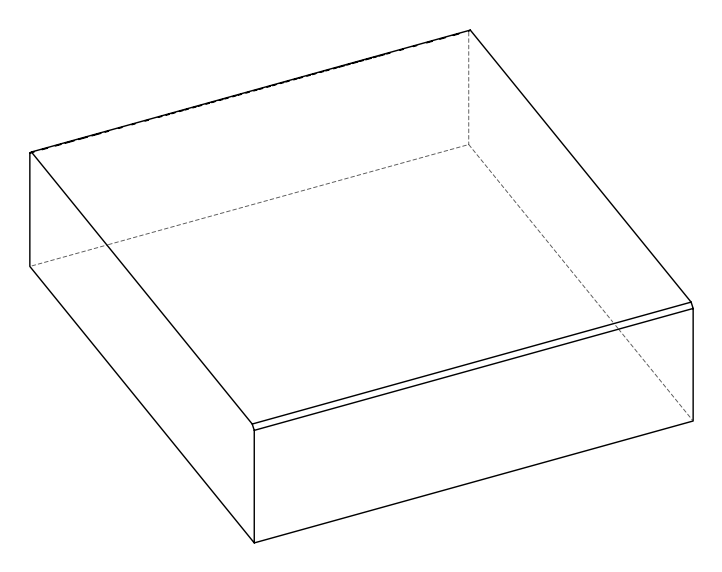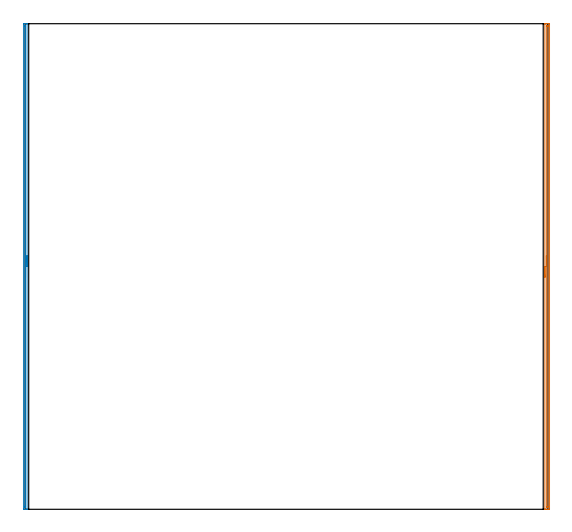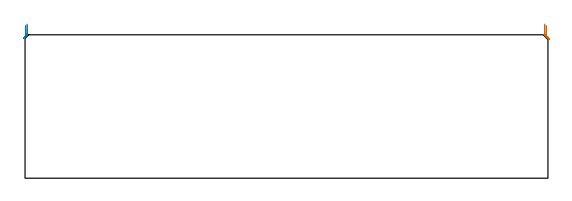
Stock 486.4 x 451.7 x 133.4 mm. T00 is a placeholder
(PLAN: 2 operations, 0 tool changes, 14.8 min)
(1 AREA_MILL | FG_CHAMFER_SURFACE | UGT0205_001 | 7.4 min | 4372 mm3)
(2 AREA_MILL_1 | FG_CHAMFER_SURFACE_1 | UGT0205_001 | 7.37 min | 2611 mm3)
(TOOL UGT0205_001 | Chamfer Mill 20 x 3 x 45 deg. | D20 FL50 Z2)
(OP 1 AREA_MILL)
G17 G21 G94 G90
T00 M6
G54
G17 G0 G90 X483.5 Y215.85 S1061 M3
G43 Z143.4 H0
G94 G1 Y215.888 Z142.528 F250.
Y216.002 Z141.663
Y216.191 Z140.812
Y216.453 Z139.98
Y216.787 Z139.174
Y217.19 Z138.4
Y217.658 Z137.664
Y218.19 Z136.972
Y218.779 Z136.329
Y219.422 Z135.74
Y220.114 Z135.208
Y220.85 Z134.74
Y221.624 Z134.337
Y222.43 Z134.003
Y223.262 Z133.741
Y224.113 Z133.552
Y224.978 Z133.438
Y225.85 Z133.4
Y451.523
X483.499 Y451.696 Z133.392
Y451.697 Z133.391
X483.846 Y451.7 Z133.053
X484.123 Z132.777
X484.819 Z132.075
X486.048 Z130.848
X486.581 Z130.314
X487.195 Z129.7
X487.461 Y451.697 Z129.434
X487.891 Y451.69 Z129.005
X487.896 Y451.517 Z129.002
X487.899 Y451.076 Z129.001
Y0.624
X487.895 Y0.183 Z129.002
X487.891 Y0.01 Z129.005
X487.461 Y0. Z129.434
X487.195 Z129.7
X486.581 Z130.314
X486.048 Z130.849
X485.7 Z131.196
X485.168 Z131.728
X484.819 Z132.075
X484.123 Z132.777
X483.847 Z133.052
X483.499 Z133.391
Y0.004 Z133.392
X483.5 Y0.177 Z133.4
Y225.85
X484.914 Z131.986
X484.915 Y449.192 Z131.985
X484.916 Y449.289 Z131.984
X484.921 Y449.678 Z131.979
X485.302 Y449.693 Z131.599
X485.7 Y449.698 Z131.2
X486.176 Y449.7 Z130.724
X486.392 Y449.699 Z130.508
X486.425 Y449.697 Z130.475
X486.459 Y449.693 Z130.441
X486.479 Y449.688 Z130.421
X486.48 Y449.661 Z130.42
X486.485 Y449.386 Z130.415
Y2.508
X486.484 Y2.411 Z130.416
X486.479 Y2.022 Z130.421
X486.098 Y2.007 Z130.802
X485.7 Y2.002 Z131.2
X485.224 Y2. Z131.676
X485.008 Y2.001 Z131.892
X484.975 Y2.003 Z131.925
X484.941 Y2.007 Z131.959
X484.921 Y2.012 Z131.979
X484.92 Y2.039 Z131.98
X484.915 Y2.314 Z131.985
X484.914 Y225.85 Z131.986
Y226.722 Z132.024
Y227.586 Z132.138
Y228.438 Z132.327
Y229.27 Z132.589
Y230.076 Z132.923
Y230.85 Z133.326
Y231.586 Z133.794
Y232.278 Z134.325
Y232.921 Z134.915
Y233.51 Z135.558
Y234.042 Z136.25
Y234.51 Z136.986
Y234.913 Z137.76
Y235.247 Z138.566
Y235.509 Z139.398
Y235.698 Z140.249
Y235.812 Z141.114
Y235.85 Z141.986
G0 Z143.4
M5
M2
(OP 2 AREA_MILL_1)
G17 G21 G94 G90
T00 M6
G54
G17 G0 G90 X1.9 Y235.85 S1061 M3
G43 Z143.4 H0
G94 G1 Y235.812 Z142.528 F250.
Y235.698 Z141.663
Y235.509 Z140.812
Y235.247 Z139.98
Y234.913 Z139.174
Y234.51 Z138.4
Y234.042 Z137.664
Y233.51 Z136.972
Y232.921 Z136.329
Y232.278 Z135.739
Y231.586 Z135.208
Y230.85 Z134.74
Y230.076 Z134.337
Y229.27 Z134.003
Y228.438 Z133.741
Y227.587 Z133.552
Y226.722 Z133.438
Y225.85 Z133.4
Y0.177
X1.898 Y0.01 Z133.389
X1.75 Y0.002 Z133.242
X1.595 Y0. Z133.095
X1.332 Z132.832
X0.638 Z132.133
X-0.585 Z130.912
X-1.115 Y0.001 Z130.379
X-1.342 Y0.004 Z130.153
X-1.491 Y0.01 Z130.004
X-1.496 Y0.235 Z130.001
X-1.5 Y0.624 Z130.
X-1.499 Y451.076 Z130.001
X-1.496 Y451.465
X-1.491 Y451.69 Z130.004
X-1.115 Y451.7 Z130.379
X-0.585 Z130.912
X-0.238 Z131.258
X0.292 Z131.788
X0.638 Z132.133
X1.332 Z132.832
X1.595 Z133.095
X1.749 Y451.698 Z133.242
X1.898 Y451.69 Z133.389
X1.9 Y451.523 Z133.4
Y225.85
X0.486 Z131.986
X0.485 Y2.411 Z131.985
X0.484 Y2.339 Z131.984
X0.479 Y2.016 Z131.979
X0.161 Y2.004 Z131.661
X-0.019 Y2.005 Z131.481
X-0.052 Y2.008 Z131.448
X-0.079 Y2.013 Z131.421
X-0.08 Y2.055 Z131.42
X-0.084 Y2.254 Z131.416
X-0.085 Y2.411 Z131.415
X-0.086 Y2.994 Z131.414
X-0.085 Y449.289 Z131.415
X-0.083 Y449.58 Z131.417
X-0.081 Y449.652 Z131.419
X-0.079 Y449.683 Z131.421
X-0.067 Y449.69 Z131.433
X-0.002 Y449.693 Z131.498
X0.236 Y449.699 Z131.736
X0.418 Y449.696 Z131.918
X0.451 Y449.692 Z131.951
X0.479 Y449.687 Z131.979
X0.48 Y449.645 Z131.98
X0.484 Y449.446 Z131.984
X0.485 Y449.289 Z131.985
X0.486 Y449.133 Z131.986
Y225.85
Y224.978 Z132.024
Y224.114 Z132.138
Y223.262 Z132.326
Y222.43 Z132.589
Y221.624 Z132.923
Y220.85 Z133.325
Y220.114 Z133.794
Y219.422 Z134.325
Y218.779 Z134.915
Y218.19 Z135.558
Y217.659 Z136.25
Y217.19 Z136.986
Y216.787 Z137.76
Y216.453 Z138.566
Y216.191 Z139.398
Y216.002 Z140.249
Y215.888 Z141.114
Y215.85 Z141.986
G0 Z143.4
M5
M2
